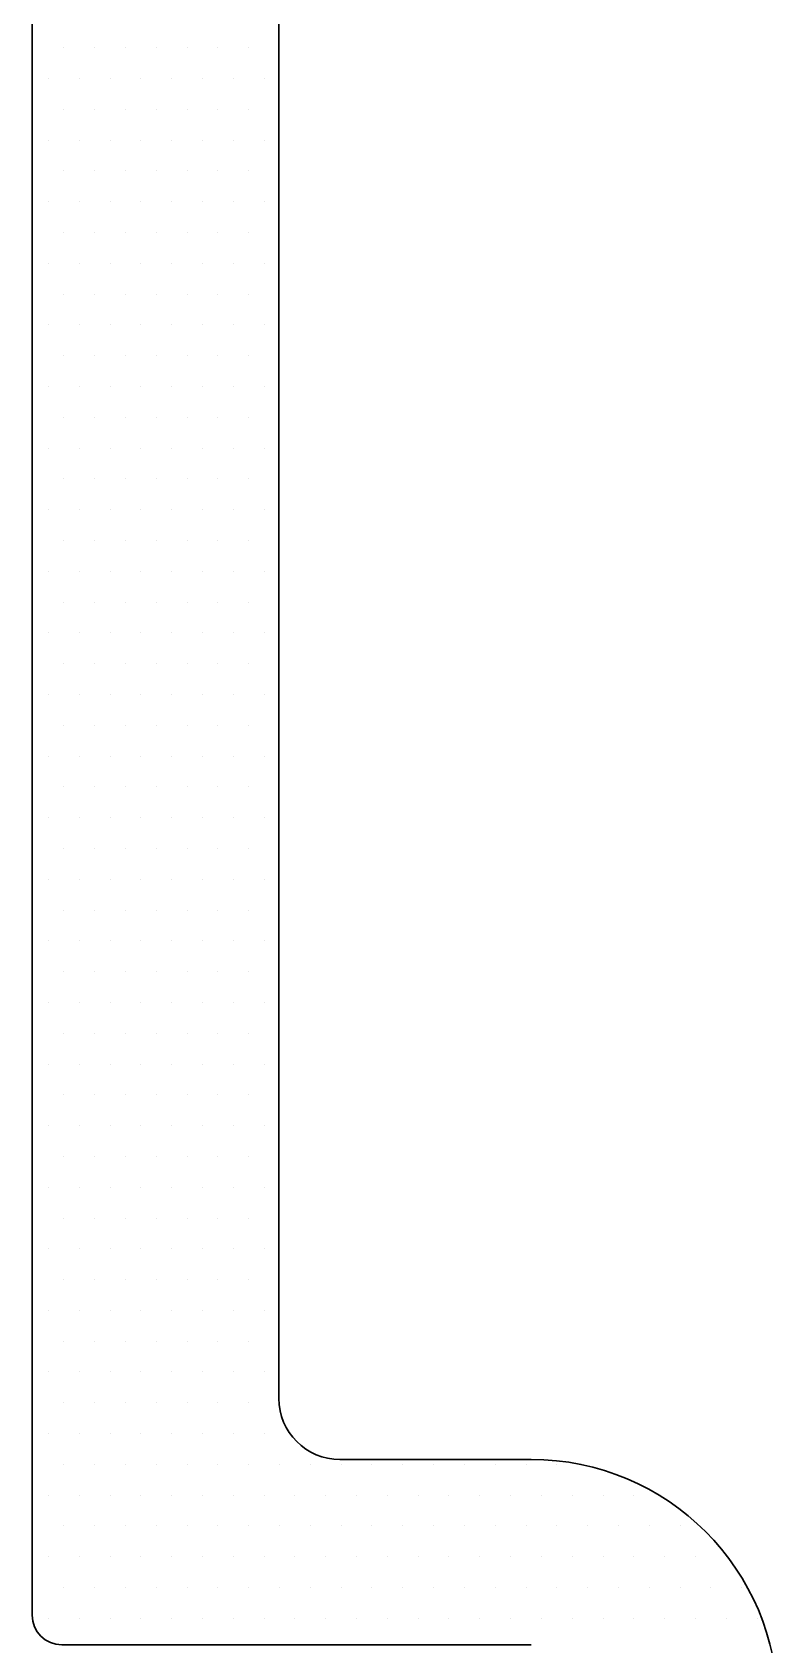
# Model space of a CAD drawing. Header units: inches. Extents: x 3.8 to 36.3, y 0.9 to 43.6.
# Drawn here: x 26.342 to 26.72, y 18.068 to 18.886 of the extents above; entities that cross this region are included whole.
import ezdxf

# ---------------------------------------------------------------- set-up
doc = ezdxf.new("R2010")
doc.units = ezdxf.units.IN
doc.header["$MEASUREMENT"] = 0
doc.layers.add('R-SWTS-DET1', color=1, linetype='Continuous')
doc.layers.add('R-SWTS-PAT1', color=5, linetype='Continuous')

msp = doc.modelspace()

# ---------------------------------------------------------------- linework, layer by layer
at = {"layer": 'R-SWTS-DET1', "lineweight": 30}
for p, q in [((26.34206, 19.67807), (26.34206, 18.08307)), ((26.46706, 18.19307), (26.46706, 19.53707)), ((26.59506, 18.16207), (26.49806, 18.16207)), ((26.35706, 18.06807), (26.59506, 18.06807))]:
    msp.add_line(p, q, dxfattribs=at)
for centre, radius, start, end in [((26.49806, 18.19307), 0.031, 180, 270), ((26.59506, 18.03707), 0.125, 0, 90), ((26.35706, 18.08307), 0.015, 180, 270)]:
    msp.add_arc(centre, radius, start, end, dxfattribs=at)
at = {"layer": 'R-SWTS-PAT1'}
for p, q in [((26.34242, 18.87832), (26.34242, 18.87832)), ((26.35804, 18.87832), (26.35804, 18.87832)), ((26.37367, 18.87832), (26.37367, 18.87832)), ((26.38929, 18.87832), (26.38929, 18.87832)), ((26.40492, 18.87832), (26.40492, 18.87832)), ((26.42054, 18.87832), (26.42054, 18.87832)), ((26.43617, 18.87832), (26.43617, 18.87832)), ((26.45179, 18.87832), (26.45179, 18.87832)), ((26.35023, 18.8627), (26.35023, 18.8627)), ((26.36585, 18.8627), (26.36585, 18.8627)), ((26.38148, 18.8627), (26.38148, 18.8627)), ((26.3971, 18.8627), (26.3971, 18.8627)), ((26.41273, 18.8627), (26.41273, 18.8627)), ((26.42835, 18.8627), (26.42835, 18.8627)), ((26.44398, 18.8627), (26.44398, 18.8627)), ((26.4596, 18.8627), (26.4596, 18.8627)), ((26.34242, 18.84707), (26.34242, 18.84707)), ((26.35804, 18.84707), (26.35804, 18.84707)), ((26.37367, 18.84707), (26.37367, 18.84707)), ((26.38929, 18.84707), (26.38929, 18.84707)), ((26.40492, 18.84707), (26.40492, 18.84707)), ((26.42054, 18.84707), (26.42054, 18.84707)), ((26.43617, 18.84707), (26.43617, 18.84707)), ((26.45179, 18.84707), (26.45179, 18.84707)), ((26.35023, 18.83145), (26.35023, 18.83145)), ((26.36585, 18.83145), (26.36585, 18.83145)), ((26.38148, 18.83145), (26.38148, 18.83145)), ((26.3971, 18.83145), (26.3971, 18.83145)), ((26.41273, 18.83145), (26.41273, 18.83145)), ((26.42835, 18.83145), (26.42835, 18.83145)), ((26.44398, 18.83145), (26.44398, 18.83145)), ((26.4596, 18.83145), (26.4596, 18.83145)), ((26.34242, 18.81582), (26.34242, 18.81582)), ((26.35804, 18.81582), (26.35804, 18.81582)), ((26.37367, 18.81582), (26.37367, 18.81582)), ((26.38929, 18.81582), (26.38929, 18.81582)), ((26.40492, 18.81582), (26.40492, 18.81582)), ((26.42054, 18.81582), (26.42054, 18.81582)), ((26.43617, 18.81582), (26.43617, 18.81582)), ((26.45179, 18.81582), (26.45179, 18.81582)), ((26.35023, 18.8002), (26.35023, 18.8002)), ((26.36585, 18.8002), (26.36585, 18.8002)), ((26.38148, 18.8002), (26.38148, 18.8002)), ((26.3971, 18.8002), (26.3971, 18.8002)), ((26.41273, 18.8002), (26.41273, 18.8002)), ((26.42835, 18.8002), (26.42835, 18.8002)), ((26.44398, 18.8002), (26.44398, 18.8002)), ((26.4596, 18.8002), (26.4596, 18.8002)), ((26.34242, 18.78457), (26.34242, 18.78457)), ((26.35804, 18.78457), (26.35804, 18.78457)), ((26.37367, 18.78457), (26.37367, 18.78457)), ((26.38929, 18.78457), (26.38929, 18.78457)), ((26.40492, 18.78457), (26.40492, 18.78457)), ((26.42054, 18.78457), (26.42054, 18.78457)), ((26.43617, 18.78457), (26.43617, 18.78457)), ((26.45179, 18.78457), (26.45179, 18.78457)), ((26.35023, 18.76895), (26.35023, 18.76895)), ((26.36585, 18.76895), (26.36585, 18.76895)), ((26.38148, 18.76895), (26.38148, 18.76895)), ((26.3971, 18.76895), (26.3971, 18.76895)), ((26.41273, 18.76895), (26.41273, 18.76895)), ((26.42835, 18.76895), (26.42835, 18.76895)), ((26.44398, 18.76895), (26.44398, 18.76895)), ((26.4596, 18.76895), (26.4596, 18.76895)), ((26.34242, 18.75332), (26.34242, 18.75332)), ((26.35804, 18.75332), (26.35804, 18.75332)), ((26.37367, 18.75332), (26.37367, 18.75332)), ((26.38929, 18.75332), (26.38929, 18.75332)), ((26.40492, 18.75332), (26.40492, 18.75332)), ((26.42054, 18.75332), (26.42054, 18.75332)), ((26.43617, 18.75332), (26.43617, 18.75332)), ((26.45179, 18.75332), (26.45179, 18.75332)), ((26.35023, 18.7377), (26.35023, 18.7377)), ((26.36585, 18.7377), (26.36585, 18.7377)), ((26.38148, 18.7377), (26.38148, 18.7377)), ((26.3971, 18.7377), (26.3971, 18.7377)), ((26.41273, 18.7377), (26.41273, 18.7377)), ((26.42835, 18.7377), (26.42835, 18.7377)), ((26.44398, 18.7377), (26.44398, 18.7377)), ((26.4596, 18.7377), (26.4596, 18.7377)), ((26.34242, 18.72207), (26.34242, 18.72207)), ((26.35804, 18.72207), (26.35804, 18.72207)), ((26.37367, 18.72207), (26.37367, 18.72207)), ((26.38929, 18.72207), (26.38929, 18.72207)), ((26.40492, 18.72207), (26.40492, 18.72207)), ((26.42054, 18.72207), (26.42054, 18.72207)), ((26.43617, 18.72207), (26.43617, 18.72207)), ((26.45179, 18.72207), (26.45179, 18.72207)), ((26.35023, 18.70645), (26.35023, 18.70645)), ((26.36585, 18.70645), (26.36585, 18.70645)), ((26.38148, 18.70645), (26.38148, 18.70645)), ((26.3971, 18.70645), (26.3971, 18.70645)), ((26.41273, 18.70645), (26.41273, 18.70645)), ((26.42835, 18.70645), (26.42835, 18.70645)), ((26.44398, 18.70645), (26.44398, 18.70645)), ((26.4596, 18.70645), (26.4596, 18.70645)), ((26.34242, 18.69082), (26.34242, 18.69082)), ((26.35804, 18.69082), (26.35804, 18.69082)), ((26.37367, 18.69082), (26.37367, 18.69082)), ((26.38929, 18.69082), (26.38929, 18.69082)), ((26.40492, 18.69082), (26.40492, 18.69082)), ((26.42054, 18.69082), (26.42054, 18.69082)), ((26.43617, 18.69082), (26.43617, 18.69082)), ((26.45179, 18.69082), (26.45179, 18.69082)), ((26.35023, 18.6752), (26.35023, 18.6752)), ((26.36585, 18.6752), (26.36585, 18.6752)), ((26.38148, 18.6752), (26.38148, 18.6752)), ((26.3971, 18.6752), (26.3971, 18.6752)), ((26.41273, 18.6752), (26.41273, 18.6752)), ((26.42835, 18.6752), (26.42835, 18.6752)), ((26.44398, 18.6752), (26.44398, 18.6752)), ((26.4596, 18.6752), (26.4596, 18.6752)), ((26.34242, 18.65957), (26.34242, 18.65957)), ((26.35804, 18.65957), (26.35804, 18.65957)), ((26.37367, 18.65957), (26.37367, 18.65957)), ((26.38929, 18.65957), (26.38929, 18.65957)), ((26.40492, 18.65957), (26.40492, 18.65957)), ((26.42054, 18.65957), (26.42054, 18.65957)), ((26.43617, 18.65957), (26.43617, 18.65957)), ((26.45179, 18.65957), (26.45179, 18.65957)), ((26.35023, 18.64395), (26.35023, 18.64395)), ((26.36585, 18.64395), (26.36585, 18.64395)), ((26.38148, 18.64395), (26.38148, 18.64395)), ((26.3971, 18.64395), (26.3971, 18.64395)), ((26.41273, 18.64395), (26.41273, 18.64395)), ((26.42835, 18.64395), (26.42835, 18.64395)), ((26.44398, 18.64395), (26.44398, 18.64395)), ((26.4596, 18.64395), (26.4596, 18.64395)), ((26.34242, 18.62832), (26.34242, 18.62832)), ((26.35804, 18.62832), (26.35804, 18.62832)), ((26.37367, 18.62832), (26.37367, 18.62832)), ((26.38929, 18.62832), (26.38929, 18.62832)), ((26.40492, 18.62832), (26.40492, 18.62832)), ((26.42054, 18.62832), (26.42054, 18.62832)), ((26.43617, 18.62832), (26.43617, 18.62832)), ((26.45179, 18.62832), (26.45179, 18.62832)), ((26.35023, 18.6127), (26.35023, 18.6127)), ((26.36585, 18.6127), (26.36585, 18.6127)), ((26.38148, 18.6127), (26.38148, 18.6127)), ((26.3971, 18.6127), (26.3971, 18.6127)), ((26.41273, 18.6127), (26.41273, 18.6127)), ((26.42835, 18.6127), (26.42835, 18.6127)), ((26.44398, 18.6127), (26.44398, 18.6127)), ((26.4596, 18.6127), (26.4596, 18.6127)), ((26.34242, 18.59707), (26.34242, 18.59707)), ((26.35804, 18.59707), (26.35804, 18.59707)), ((26.37367, 18.59707), (26.37367, 18.59707)), ((26.38929, 18.59707), (26.38929, 18.59707)), ((26.40492, 18.59707), (26.40492, 18.59707)), ((26.42054, 18.59707), (26.42054, 18.59707)), ((26.43617, 18.59707), (26.43617, 18.59707)), ((26.45179, 18.59707), (26.45179, 18.59707)), ((26.35023, 18.58145), (26.35023, 18.58145)), ((26.36585, 18.58145), (26.36585, 18.58145)), ((26.38148, 18.58145), (26.38148, 18.58145)), ((26.3971, 18.58145), (26.3971, 18.58145)), ((26.41273, 18.58145), (26.41273, 18.58145)), ((26.42835, 18.58145), (26.42835, 18.58145)), ((26.44398, 18.58145), (26.44398, 18.58145)), ((26.4596, 18.58145), (26.4596, 18.58145)), ((26.34242, 18.56582), (26.34242, 18.56582)), ((26.35804, 18.56582), (26.35804, 18.56582)), ((26.37367, 18.56582), (26.37367, 18.56582)), ((26.38929, 18.56582), (26.38929, 18.56582)), ((26.40492, 18.56582), (26.40492, 18.56582)), ((26.42054, 18.56582), (26.42054, 18.56582)), ((26.43617, 18.56582), (26.43617, 18.56582)), ((26.45179, 18.56582), (26.45179, 18.56582)), ((26.35023, 18.5502), (26.35023, 18.5502)), ((26.36585, 18.5502), (26.36585, 18.5502)), ((26.38148, 18.5502), (26.38148, 18.5502)), ((26.3971, 18.5502), (26.3971, 18.5502)), ((26.41273, 18.5502), (26.41273, 18.5502)), ((26.42835, 18.5502), (26.42835, 18.5502)), ((26.44398, 18.5502), (26.44398, 18.5502)), ((26.4596, 18.5502), (26.4596, 18.5502)), ((26.34242, 18.53457), (26.34242, 18.53457)), ((26.35804, 18.53457), (26.35804, 18.53457)), ((26.37367, 18.53457), (26.37367, 18.53457)), ((26.38929, 18.53457), (26.38929, 18.53457)), ((26.40492, 18.53457), (26.40492, 18.53457)), ((26.42054, 18.53457), (26.42054, 18.53457)), ((26.43617, 18.53457), (26.43617, 18.53457)), ((26.45179, 18.53457), (26.45179, 18.53457)), ((26.35023, 18.51895), (26.35023, 18.51895)), ((26.36585, 18.51895), (26.36585, 18.51895)), ((26.38148, 18.51895), (26.38148, 18.51895)), ((26.3971, 18.51895), (26.3971, 18.51895)), ((26.41273, 18.51895), (26.41273, 18.51895)), ((26.42835, 18.51895), (26.42835, 18.51895)), ((26.44398, 18.51895), (26.44398, 18.51895)), ((26.4596, 18.51895), (26.4596, 18.51895)), ((26.34242, 18.50332), (26.34242, 18.50332)), ((26.35804, 18.50332), (26.35804, 18.50332)), ((26.37367, 18.50332), (26.37367, 18.50332)), ((26.38929, 18.50332), (26.38929, 18.50332)), ((26.40492, 18.50332), (26.40492, 18.50332)), ((26.42054, 18.50332), (26.42054, 18.50332)), ((26.43617, 18.50332), (26.43617, 18.50332)), ((26.45179, 18.50332), (26.45179, 18.50332)), ((26.35023, 18.4877), (26.35023, 18.4877)), ((26.36585, 18.4877), (26.36585, 18.4877)), ((26.38148, 18.4877), (26.38148, 18.4877)), ((26.3971, 18.4877), (26.3971, 18.4877)), ((26.41273, 18.4877), (26.41273, 18.4877)), ((26.42835, 18.4877), (26.42835, 18.4877)), ((26.44398, 18.4877), (26.44398, 18.4877)), ((26.4596, 18.4877), (26.4596, 18.4877)), ((26.34242, 18.47207), (26.34242, 18.47207)), ((26.35804, 18.47207), (26.35804, 18.47207)), ((26.37367, 18.47207), (26.37367, 18.47207)), ((26.38929, 18.47207), (26.38929, 18.47207)), ((26.40492, 18.47207), (26.40492, 18.47207)), ((26.42054, 18.47207), (26.42054, 18.47207)), ((26.43617, 18.47207), (26.43617, 18.47207)), ((26.45179, 18.47207), (26.45179, 18.47207)), ((26.35023, 18.45645), (26.35023, 18.45645)), ((26.36585, 18.45645), (26.36585, 18.45645)), ((26.38148, 18.45645), (26.38148, 18.45645)), ((26.3971, 18.45645), (26.3971, 18.45645)), ((26.41273, 18.45645), (26.41273, 18.45645)), ((26.42835, 18.45645), (26.42835, 18.45645)), ((26.44398, 18.45645), (26.44398, 18.45645)), ((26.4596, 18.45645), (26.4596, 18.45645)), ((26.34242, 18.44082), (26.34242, 18.44082)), ((26.35804, 18.44082), (26.35804, 18.44082)), ((26.37367, 18.44082), (26.37367, 18.44082)), ((26.38929, 18.44082), (26.38929, 18.44082)), ((26.40492, 18.44082), (26.40492, 18.44082)), ((26.42054, 18.44082), (26.42054, 18.44082)), ((26.43617, 18.44082), (26.43617, 18.44082)), ((26.45179, 18.44082), (26.45179, 18.44082)), ((26.35023, 18.4252), (26.35023, 18.4252)), ((26.36585, 18.4252), (26.36585, 18.4252)), ((26.38148, 18.4252), (26.38148, 18.4252)), ((26.3971, 18.4252), (26.3971, 18.4252)), ((26.41273, 18.4252), (26.41273, 18.4252)), ((26.42835, 18.4252), (26.42835, 18.4252)), ((26.44398, 18.4252), (26.44398, 18.4252)), ((26.4596, 18.4252), (26.4596, 18.4252)), ((26.34242, 18.40957), (26.34242, 18.40957)), ((26.35804, 18.40957), (26.35804, 18.40957)), ((26.37367, 18.40957), (26.37367, 18.40957)), ((26.38929, 18.40957), (26.38929, 18.40957)), ((26.40492, 18.40957), (26.40492, 18.40957)), ((26.42054, 18.40957), (26.42054, 18.40957)), ((26.43617, 18.40957), (26.43617, 18.40957)), ((26.45179, 18.40957), (26.45179, 18.40957)), ((26.35023, 18.39395), (26.35023, 18.39395)), ((26.36585, 18.39395), (26.36585, 18.39395)), ((26.38148, 18.39395), (26.38148, 18.39395)), ((26.3971, 18.39395), (26.3971, 18.39395)), ((26.41273, 18.39395), (26.41273, 18.39395)), ((26.42835, 18.39395), (26.42835, 18.39395)), ((26.44398, 18.39395), (26.44398, 18.39395)), ((26.4596, 18.39395), (26.4596, 18.39395)), ((26.34242, 18.37832), (26.34242, 18.37832)), ((26.35804, 18.37832), (26.35804, 18.37832)), ((26.37367, 18.37832), (26.37367, 18.37832)), ((26.38929, 18.37832), (26.38929, 18.37832)), ((26.40492, 18.37832), (26.40492, 18.37832)), ((26.42054, 18.37832), (26.42054, 18.37832)), ((26.43617, 18.37832), (26.43617, 18.37832)), ((26.45179, 18.37832), (26.45179, 18.37832)), ((26.35023, 18.3627), (26.35023, 18.3627)), ((26.36585, 18.3627), (26.36585, 18.3627)), ((26.38148, 18.3627), (26.38148, 18.3627)), ((26.3971, 18.3627), (26.3971, 18.3627)), ((26.41273, 18.3627), (26.41273, 18.3627)), ((26.42835, 18.3627), (26.42835, 18.3627)), ((26.44398, 18.3627), (26.44398, 18.3627)), ((26.4596, 18.3627), (26.4596, 18.3627)), ((26.34242, 18.34707), (26.34242, 18.34707)), ((26.35804, 18.34707), (26.35804, 18.34707)), ((26.37367, 18.34707), (26.37367, 18.34707)), ((26.38929, 18.34707), (26.38929, 18.34707)), ((26.40492, 18.34707), (26.40492, 18.34707)), ((26.42054, 18.34707), (26.42054, 18.34707)), ((26.43617, 18.34707), (26.43617, 18.34707)), ((26.45179, 18.34707), (26.45179, 18.34707)), ((26.35023, 18.33145), (26.35023, 18.33145)), ((26.36585, 18.33145), (26.36585, 18.33145)), ((26.38148, 18.33145), (26.38148, 18.33145)), ((26.3971, 18.33145), (26.3971, 18.33145)), ((26.41273, 18.33145), (26.41273, 18.33145)), ((26.42835, 18.33145), (26.42835, 18.33145)), ((26.44398, 18.33145), (26.44398, 18.33145)), ((26.4596, 18.33145), (26.4596, 18.33145)), ((26.34242, 18.31582), (26.34242, 18.31582)), ((26.35804, 18.31582), (26.35804, 18.31582)), ((26.37367, 18.31582), (26.37367, 18.31582)), ((26.38929, 18.31582), (26.38929, 18.31582)), ((26.40492, 18.31582), (26.40492, 18.31582)), ((26.42054, 18.31582), (26.42054, 18.31582)), ((26.43617, 18.31582), (26.43617, 18.31582)), ((26.45179, 18.31582), (26.45179, 18.31582)), ((26.35023, 18.3002), (26.35023, 18.3002)), ((26.36585, 18.3002), (26.36585, 18.3002)), ((26.38148, 18.3002), (26.38148, 18.3002)), ((26.3971, 18.3002), (26.3971, 18.3002)), ((26.41273, 18.3002), (26.41273, 18.3002)), ((26.42835, 18.3002), (26.42835, 18.3002)), ((26.44398, 18.3002), (26.44398, 18.3002)), ((26.4596, 18.3002), (26.4596, 18.3002)), ((26.34242, 18.28457), (26.34242, 18.28457)), ((26.35804, 18.28457), (26.35804, 18.28457)), ((26.37367, 18.28457), (26.37367, 18.28457)), ((26.38929, 18.28457), (26.38929, 18.28457)), ((26.40492, 18.28457), (26.40492, 18.28457)), ((26.42054, 18.28457), (26.42054, 18.28457)), ((26.43617, 18.28457), (26.43617, 18.28457)), ((26.45179, 18.28457), (26.45179, 18.28457)), ((26.35023, 18.26895), (26.35023, 18.26895)), ((26.36585, 18.26895), (26.36585, 18.26895)), ((26.38148, 18.26895), (26.38148, 18.26895)), ((26.3971, 18.26895), (26.3971, 18.26895)), ((26.41273, 18.26895), (26.41273, 18.26895)), ((26.42835, 18.26895), (26.42835, 18.26895)), ((26.44398, 18.26895), (26.44398, 18.26895)), ((26.4596, 18.26895), (26.4596, 18.26895)), ((26.34242, 18.25332), (26.34242, 18.25332)), ((26.35804, 18.25332), (26.35804, 18.25332)), ((26.37367, 18.25332), (26.37367, 18.25332)), ((26.38929, 18.25332), (26.38929, 18.25332)), ((26.40492, 18.25332), (26.40492, 18.25332)), ((26.42054, 18.25332), (26.42054, 18.25332)), ((26.43617, 18.25332), (26.43617, 18.25332)), ((26.45179, 18.25332), (26.45179, 18.25332)), ((26.35023, 18.2377), (26.35023, 18.2377)), ((26.36585, 18.2377), (26.36585, 18.2377)), ((26.38148, 18.2377), (26.38148, 18.2377)), ((26.3971, 18.2377), (26.3971, 18.2377)), ((26.41273, 18.2377), (26.41273, 18.2377)), ((26.42835, 18.2377), (26.42835, 18.2377)), ((26.44398, 18.2377), (26.44398, 18.2377)), ((26.4596, 18.2377), (26.4596, 18.2377)), ((26.34242, 18.22207), (26.34242, 18.22207)), ((26.35804, 18.22207), (26.35804, 18.22207)), ((26.37367, 18.22207), (26.37367, 18.22207)), ((26.38929, 18.22207), (26.38929, 18.22207)), ((26.40492, 18.22207), (26.40492, 18.22207)), ((26.42054, 18.22207), (26.42054, 18.22207)), ((26.43617, 18.22207), (26.43617, 18.22207)), ((26.45179, 18.22207), (26.45179, 18.22207)), ((26.35023, 18.20645), (26.35023, 18.20645)), ((26.36585, 18.20645), (26.36585, 18.20645)), ((26.38148, 18.20645), (26.38148, 18.20645)), ((26.3971, 18.20645), (26.3971, 18.20645)), ((26.41273, 18.20645), (26.41273, 18.20645)), ((26.42835, 18.20645), (26.42835, 18.20645)), ((26.44398, 18.20645), (26.44398, 18.20645)), ((26.4596, 18.20645), (26.4596, 18.20645)), ((26.34242, 18.19082), (26.34242, 18.19082)), ((26.35804, 18.19082), (26.35804, 18.19082)), ((26.37367, 18.19082), (26.37367, 18.19082)), ((26.38929, 18.19082), (26.38929, 18.19082)), ((26.40492, 18.19082), (26.40492, 18.19082)), ((26.42054, 18.19082), (26.42054, 18.19082)), ((26.43617, 18.19082), (26.43617, 18.19082)), ((26.45179, 18.19082), (26.45179, 18.19082)), ((26.35023, 18.1752), (26.35023, 18.1752)), ((26.36585, 18.1752), (26.36585, 18.1752)), ((26.38148, 18.1752), (26.38148, 18.1752)), ((26.3971, 18.1752), (26.3971, 18.1752)), ((26.41273, 18.1752), (26.41273, 18.1752)), ((26.42835, 18.1752), (26.42835, 18.1752)), ((26.44398, 18.1752), (26.44398, 18.1752)), ((26.4596, 18.1752), (26.4596, 18.1752)), ((26.34242, 18.15957), (26.34242, 18.15957)), ((26.35804, 18.15957), (26.35804, 18.15957)), ((26.37367, 18.15957), (26.37367, 18.15957)), ((26.38929, 18.15957), (26.38929, 18.15957)), ((26.40492, 18.15957), (26.40492, 18.15957)), ((26.42054, 18.15957), (26.42054, 18.15957)), ((26.43617, 18.15957), (26.43617, 18.15957)), ((26.45179, 18.15957), (26.45179, 18.15957)), ((26.46742, 18.15957), (26.46742, 18.15957)), ((26.48304, 18.15957), (26.48304, 18.15957)), ((26.49867, 18.15957), (26.49867, 18.15957)), ((26.51429, 18.15957), (26.51429, 18.15957)), ((26.52992, 18.15957), (26.52992, 18.15957)), ((26.54554, 18.15957), (26.54554, 18.15957)), ((26.56117, 18.15957), (26.56117, 18.15957)), ((26.57679, 18.15957), (26.57679, 18.15957)), ((26.59242, 18.15957), (26.59242, 18.15957)), ((26.60804, 18.15957), (26.60804, 18.15957)), ((26.35023, 18.14395), (26.35023, 18.14395)), ((26.36585, 18.14395), (26.36585, 18.14395)), ((26.38148, 18.14395), (26.38148, 18.14395)), ((26.3971, 18.14395), (26.3971, 18.14395)), ((26.41273, 18.14395), (26.41273, 18.14395)), ((26.42835, 18.14395), (26.42835, 18.14395)), ((26.44398, 18.14395), (26.44398, 18.14395)), ((26.4596, 18.14395), (26.4596, 18.14395)), ((26.47523, 18.14395), (26.47523, 18.14395)), ((26.49085, 18.14395), (26.49085, 18.14395)), ((26.50648, 18.14395), (26.50648, 18.14395)), ((26.5221, 18.14395), (26.5221, 18.14395)), ((26.53773, 18.14395), (26.53773, 18.14395)), ((26.55335, 18.14395), (26.55335, 18.14395)), ((26.56898, 18.14395), (26.56898, 18.14395)), ((26.5846, 18.14395), (26.5846, 18.14395)), ((26.60023, 18.14395), (26.60023, 18.14395)), ((26.61585, 18.14395), (26.61585, 18.14395)), ((26.63148, 18.14395), (26.63148, 18.14395)), ((26.6471, 18.14395), (26.6471, 18.14395)), ((26.34242, 18.12832), (26.34242, 18.12832)), ((26.35804, 18.12832), (26.35804, 18.12832)), ((26.37367, 18.12832), (26.37367, 18.12832)), ((26.38929, 18.12832), (26.38929, 18.12832)), ((26.40492, 18.12832), (26.40492, 18.12832)), ((26.42054, 18.12832), (26.42054, 18.12832)), ((26.43617, 18.12832), (26.43617, 18.12832)), ((26.45179, 18.12832), (26.45179, 18.12832)), ((26.46742, 18.12832), (26.46742, 18.12832)), ((26.48304, 18.12832), (26.48304, 18.12832)), ((26.49867, 18.12832), (26.49867, 18.12832)), ((26.51429, 18.12832), (26.51429, 18.12832)), ((26.52992, 18.12832), (26.52992, 18.12832)), ((26.54554, 18.12832), (26.54554, 18.12832)), ((26.56117, 18.12832), (26.56117, 18.12832)), ((26.57679, 18.12832), (26.57679, 18.12832)), ((26.59242, 18.12832), (26.59242, 18.12832)), ((26.60804, 18.12832), (26.60804, 18.12832)), ((26.62367, 18.12832), (26.62367, 18.12832)), ((26.63929, 18.12832), (26.63929, 18.12832)), ((26.65492, 18.12832), (26.65492, 18.12832)), ((26.67054, 18.12832), (26.67054, 18.12832)), ((26.35023, 18.1127), (26.35023, 18.1127)), ((26.36585, 18.1127), (26.36585, 18.1127)), ((26.38148, 18.1127), (26.38148, 18.1127)), ((26.3971, 18.1127), (26.3971, 18.1127)), ((26.41273, 18.1127), (26.41273, 18.1127)), ((26.42835, 18.1127), (26.42835, 18.1127)), ((26.44398, 18.1127), (26.44398, 18.1127)), ((26.4596, 18.1127), (26.4596, 18.1127)), ((26.47523, 18.1127), (26.47523, 18.1127)), ((26.49085, 18.1127), (26.49085, 18.1127)), ((26.50648, 18.1127), (26.50648, 18.1127)), ((26.5221, 18.1127), (26.5221, 18.1127)), ((26.53773, 18.1127), (26.53773, 18.1127)), ((26.55335, 18.1127), (26.55335, 18.1127)), ((26.56898, 18.1127), (26.56898, 18.1127)), ((26.5846, 18.1127), (26.5846, 18.1127)), ((26.60023, 18.1127), (26.60023, 18.1127)), ((26.61585, 18.1127), (26.61585, 18.1127)), ((26.63148, 18.1127), (26.63148, 18.1127)), ((26.6471, 18.1127), (26.6471, 18.1127)), ((26.66273, 18.1127), (26.66273, 18.1127)), ((26.67835, 18.1127), (26.67835, 18.1127)), ((26.69398, 18.1127), (26.69398, 18.1127)), ((26.34242, 18.09707), (26.34242, 18.09707)), ((26.35804, 18.09707), (26.35804, 18.09707)), ((26.37367, 18.09707), (26.37367, 18.09707)), ((26.38929, 18.09707), (26.38929, 18.09707)), ((26.40492, 18.09707), (26.40492, 18.09707)), ((26.42054, 18.09707), (26.42054, 18.09707)), ((26.43617, 18.09707), (26.43617, 18.09707)), ((26.45179, 18.09707), (26.45179, 18.09707)), ((26.46742, 18.09707), (26.46742, 18.09707)), ((26.48304, 18.09707), (26.48304, 18.09707)), ((26.49867, 18.09707), (26.49867, 18.09707)), ((26.51429, 18.09707), (26.51429, 18.09707)), ((26.52992, 18.09707), (26.52992, 18.09707)), ((26.54554, 18.09707), (26.54554, 18.09707)), ((26.56117, 18.09707), (26.56117, 18.09707)), ((26.57679, 18.09707), (26.57679, 18.09707)), ((26.59242, 18.09707), (26.59242, 18.09707)), ((26.60804, 18.09707), (26.60804, 18.09707)), ((26.62367, 18.09707), (26.62367, 18.09707)), ((26.63929, 18.09707), (26.63929, 18.09707)), ((26.65492, 18.09707), (26.65492, 18.09707)), ((26.67054, 18.09707), (26.67054, 18.09707)), ((26.68617, 18.09707), (26.68617, 18.09707)), ((26.70179, 18.09707), (26.70179, 18.09707)), ((26.35023, 18.08145), (26.35023, 18.08145)), ((26.36585, 18.08145), (26.36585, 18.08145)), ((26.38148, 18.08145), (26.38148, 18.08145)), ((26.3971, 18.08145), (26.3971, 18.08145)), ((26.41273, 18.08145), (26.41273, 18.08145)), ((26.42835, 18.08145), (26.42835, 18.08145)), ((26.44398, 18.08145), (26.44398, 18.08145)), ((26.4596, 18.08145), (26.4596, 18.08145)), ((26.47523, 18.08145), (26.47523, 18.08145)), ((26.49085, 18.08145), (26.49085, 18.08145)), ((26.50648, 18.08145), (26.50648, 18.08145)), ((26.5221, 18.08145), (26.5221, 18.08145)), ((26.53773, 18.08145), (26.53773, 18.08145)), ((26.55335, 18.08145), (26.55335, 18.08145)), ((26.56898, 18.08145), (26.56898, 18.08145)), ((26.5846, 18.08145), (26.5846, 18.08145)), ((26.60023, 18.08145), (26.60023, 18.08145)), ((26.61585, 18.08145), (26.61585, 18.08145)), ((26.63148, 18.08145), (26.63148, 18.08145)), ((26.6471, 18.08145), (26.6471, 18.08145)), ((26.66273, 18.08145), (26.66273, 18.08145)), ((26.67835, 18.08145), (26.67835, 18.08145)), ((26.69398, 18.08145), (26.69398, 18.08145)), ((26.7096, 18.08145), (26.7096, 18.08145))]:
    msp.add_line(p, q, dxfattribs=at)

doc.saveas('drawing.dxf')
